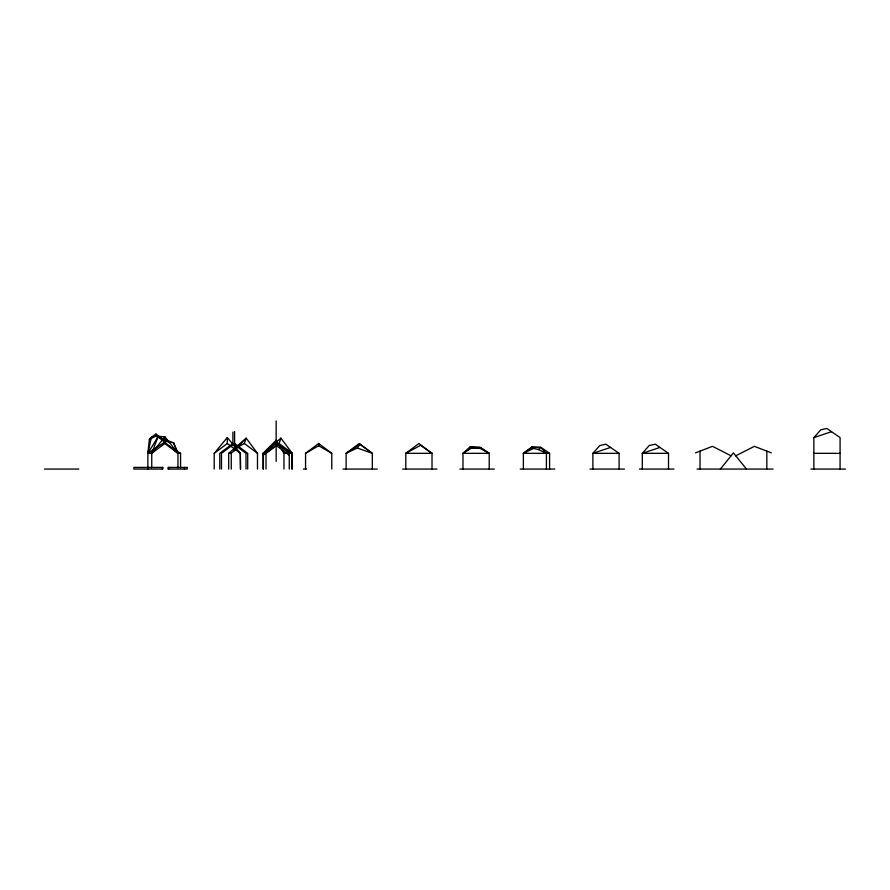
<?xml version="1.0" encoding="UTF-8"?>
<svg xmlns="http://www.w3.org/2000/svg" width="890" height="890" viewBox="0 0 890 890"><rect width="100%" height="100%" fill="white"/><g stroke="black" fill="none" stroke-linecap="round" stroke-linejoin="round"><path stroke-width="1.33" d="M149.353 439.46L155.628 436.222L174.051 442.931L165.84 441.384L155.939 434.042L151.422 437.201L149.353 439.46L147.873 453.333L147.873 467.751M155.939 434.042L155.628 436.222L164.85 436.745L177.967 453.333L177.967 467.751M151.422 437.201L147.873 453.333L151.745 453.333L164.85 443.498L164.85 436.745L151.745 453.333L151.745 467.751M228.697 469.063L228.697 453.333L231.267 453.333L238.164 446.858L244.372 443.498L246.152 438.125L257.488 453.333L257.488 469.063M263.384 469.063L263.384 453.333L266.01 453.333L279.115 443.498L280.895 438.125L292.22 453.333L292.22 469.063M151.745 453.333L158.075 436.745L165.84 441.384L147.873 453.333L158.075 436.745L177.967 453.333L180.581 453.333L180.581 467.751M346.121 469.063L346.121 453.333L357.257 448.004L359.86 444.277L372.332 453.333L372.332 469.063M720.388 469.063L733.416 452.888L746.454 469.063M214.201 469.063L214.201 453.333L227.306 437.524L240.411 453.333L240.411 469.063M813.872 469.063L813.872 437.602L820.769 429.814L826.821 428.446L840.082 437.602L840.082 469.063M238.164 446.858L246.152 438.125L228.697 453.333M263.062 469.063L263.062 453.333L276.167 440.216L283.977 453.333L283.977 469.063M523.376 469.063L523.376 453.333L531.875 446.925L533.555 448.438L538.339 449.539L540.608 447.425L546.404 453.333L546.404 469.063M462.989 469.063L462.989 453.333L470.232 446.747L479.643 447.425L489.211 453.333L489.211 469.063M263.384 453.333L280.895 438.125M214.201 453.333L227.306 443.498L227.306 437.524M232.902 432.073L232.902 443.498L219.786 453.333L219.786 469.063M263.062 453.333L276.167 443.498L291.898 453.333L291.898 469.063M263.062 455.302L276.167 445.467L289.272 455.302M305.559 469.063L305.559 453.333L318.665 443.498L331.781 453.333L331.781 469.063M405.807 469.063L405.807 453.333L418.912 443.498L432.017 453.333L432.017 469.063M462.989 453.333L471.544 447.425L480.656 447.425L489.211 453.333L462.989 453.333L471.166 448.204L480.177 448.415L489.211 453.333M549.586 453.333L523.376 453.333L531.92 447.425L541.031 447.425L549.586 453.333L549.586 469.063M359.86 444.277L346.121 453.333L359.226 443.498L372.332 453.333L357.257 448.004M305.559 453.333L318.665 445.757L318.665 443.498M405.807 453.333L420.536 445.334L432.017 453.333M735.763 455.802L754.353 446.335L771.285 452.843M523.376 453.333L533.555 448.438M695.557 452.843L712.49 446.335L731.079 455.802M610.551 447.425L592.885 453.333L592.885 469.063M659.968 447.425L642.302 453.333L642.302 469.063M813.872 437.602L831.538 431.695M283.977 453.333L291.898 453.333M405.684 453.333L432.284 453.333M619.095 453.333L592.885 453.333L599.782 445.534L605.834 444.177L619.095 453.333L619.095 469.063M668.512 453.333L642.302 453.333L649.199 445.534L655.251 444.177L668.512 453.333L668.512 469.063M813.872 453.333L840.082 453.333M44.5 469.063L78.809 469.063M303.345 469.063L306.616 469.063M342.973 469.063L377.282 469.063M402.658 469.063L436.968 469.063M459.852 469.063L494.406 469.063M520.227 469.063L554.782 469.063M589.948 469.063L624.513 469.063M639.376 469.063L673.93 469.063M697.081 469.063L773.065 469.063M810.935 469.063L845.5 469.063M531.875 446.925L540.608 447.425M538.339 449.539L546.404 453.333M318.665 445.757L331.781 453.333M180.581 453.333L164.85 443.498L177.967 453.333L174.051 443.843M279.115 443.498L292.22 453.333M276.167 443.498L289.272 453.333L289.272 469.063M244.372 443.498L257.488 453.333M232.902 443.498L246.007 453.333L246.007 469.063M227.306 443.498L240.411 453.333M470.232 446.747L471.166 448.204M479.643 447.425L480.177 448.415M173.572 443.087L177.967 453.333M240.233 453.333L240.589 469.063M766.824 451.13L766.824 469.063M700.018 451.13L700.018 469.063M276.167 420.937L276.167 461.387M266.01 453.333L266.01 469.063M247.709 469.063L247.709 453.333L234.593 443.498L221.488 453.333L221.488 469.063M234.593 431.505L234.593 450.818M231.267 453.333L231.267 469.063M184.43 467.417L184.43 469.063M168.7 467.417L168.7 469.063M162.447 467.417L162.447 469.063M148.029 467.417L148.029 469.063M162.737 467.417L133.9 467.417L133.9 469.063L162.737 469.063L162.737 467.417M187.2 467.417L168.043 467.417L168.043 469.063L187.2 469.063L187.2 467.417"/></g></svg>
